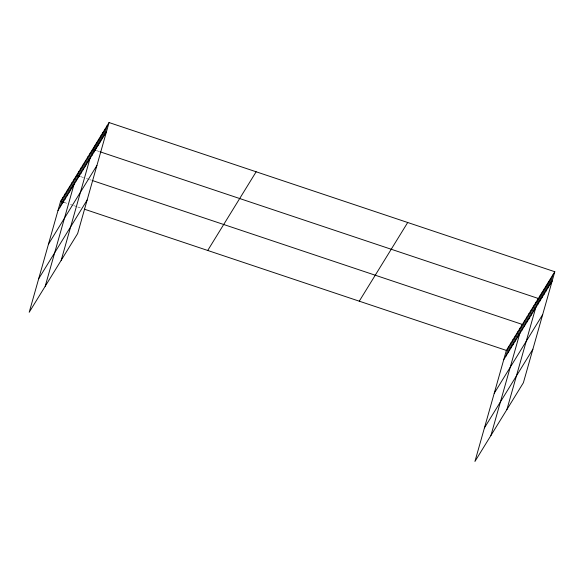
<?xml version="1.0" encoding="UTF-8"?>
<svg xmlns="http://www.w3.org/2000/svg" width="584" height="584" viewBox="0 0 584 584"><rect width="100%" height="100%" fill="white"/><g stroke="black" fill="none" stroke-linecap="round" stroke-linejoin="round"><path stroke-width="0.44" stroke-dasharray="2.92 2.19" d="M96.681 150.672L99.134 151.49M80.694 176.631L84.775 178.003M86.41 178.551L88.863 179.368M89.68 179.646L91.316 180.186M63.89 202.327L67.16 203.422M70.423 204.517L72.876 205.334M73.694 205.604L76.964 206.699M77.781 206.977L80.234 207.794"/><path stroke-width="0.88" d="M109.062 122.552L60.619 201.232L29.2 312.265L77.643 233.585L109.062 122.552L554.8 271.735L523.381 382.768L474.938 461.448L506.357 350.415L554.8 271.735M60.269 206.831L62.904 197.523M62.554 203.123L65.189 193.815M64.839 199.414L67.474 190.107M67.124 195.706L69.751 186.391M69.401 191.997L72.036 182.683M71.686 188.289L74.321 178.974M45.187 286.299L76.606 175.266L79.877 176.361M76.256 180.865L78.891 171.557M78.541 177.156L81.176 167.849M80.826 173.448L83.461 164.141M83.11 169.74L85.739 160.432M85.388 166.031L88.023 156.716M87.673 162.323L90.308 153.008M61.174 260.34L92.593 149.3L95.864 150.395M92.016 155.264L94.652 145.956M94.075 151.92L96.71 142.613M96.134 148.577L98.769 139.269M98.192 145.233L100.828 135.926M100.251 141.89L102.886 132.583M102.309 138.547L104.945 129.239M104.368 135.203L107.003 125.896M506.007 356.014L508.642 346.706M508.292 352.305L510.92 342.998M510.569 348.597L513.205 339.289M512.854 344.888L515.49 335.581M515.139 341.18L517.774 331.865M517.424 337.472L520.059 328.157M490.925 435.489L522.344 324.448L92.951 180.733M521.994 330.048L524.629 320.74M524.279 326.339L526.907 317.032M526.556 322.631L529.192 313.323M528.841 318.922L531.476 309.615M531.126 315.214L533.761 305.906M533.411 311.506L536.046 302.191M506.912 409.523L538.331 298.482L99.944 151.76M537.755 304.454L540.39 295.139M539.813 301.11L542.448 291.796M541.872 297.76L544.507 288.452M543.93 294.416L546.566 285.109M545.989 291.073L548.624 281.765M548.048 287.729L550.683 278.422M550.106 284.386L552.741 275.079M57.984 210.539L106.427 131.86M48.487 244.112L96.929 165.425M38.697 278.699L87.147 200.013M207.714 250.463L256.157 171.776M359.262 301.183L407.705 222.504M503.722 359.722L552.165 281.043M494.225 393.295L542.667 314.615M484.435 427.882L532.878 349.195M60.619 201.232L63.89 202.327M84.315 209.16L506.357 350.415"/></g></svg>
